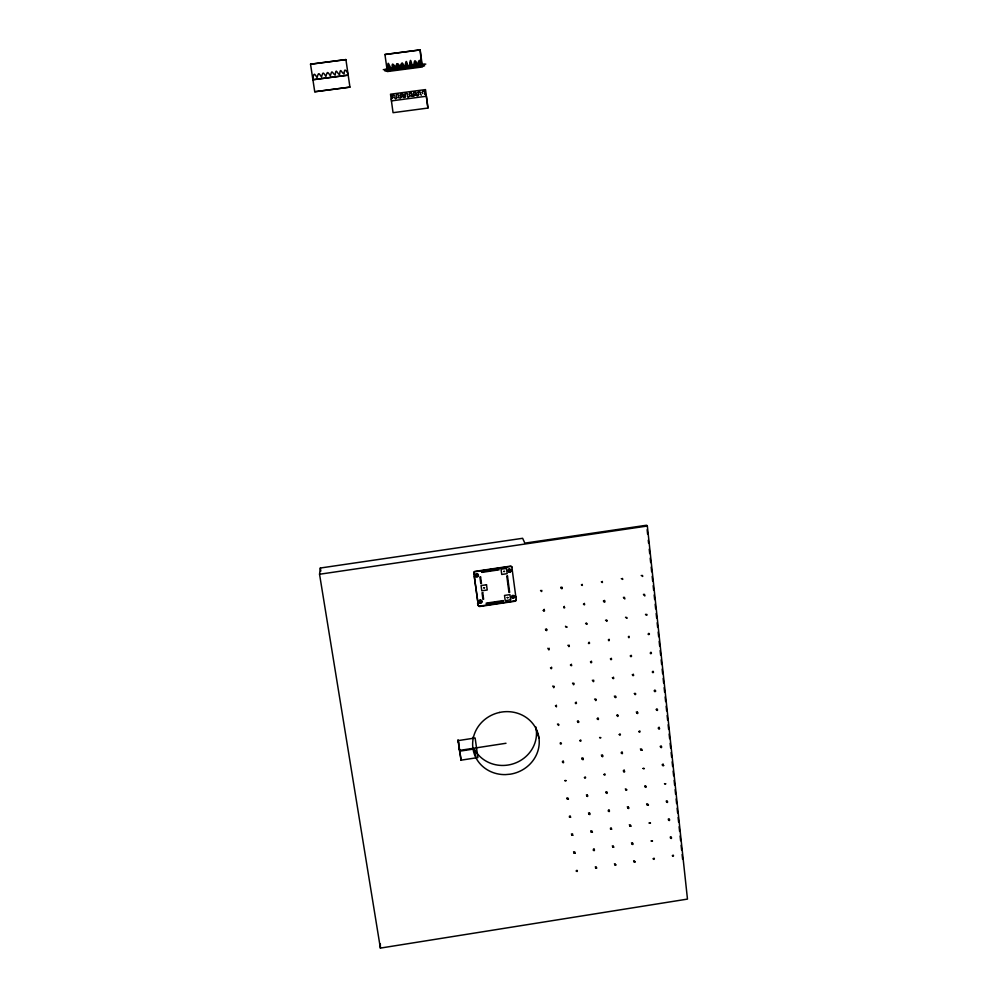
<?xml version="1.0" encoding="UTF-8"?>
<svg xmlns="http://www.w3.org/2000/svg" width="998" height="998" viewBox="0 0 998 998"><rect width="100%" height="100%" fill="white"/><g stroke="black" fill="none" stroke-linecap="round" stroke-linejoin="round"><path stroke-width="1.5" d="M398.526 96.744L398.913 97.954L400.348 97.966M402.88 96.606L403.03 95.222M407.409 94.249L407.458 96.619M411.65 95.01L412.324 96.295M411.762 94.124L411.376 92.901L409.941 92.901M415.954 92.515L416.054 95.209M420.358 94.311L420.532 92.527M420.719 61.19L420.645 63.261L421.593 63.872M424.749 93.276L424.923 94.311M424.861 92.402L424.487 91.18L423.439 91.092M481.535 600.971C481.323 600.933 480.213 603.166 477.83 601.994L474.349 576.682C479.04 576.021 477.618 575.572 477.007 574.062M477.83 601.994L474.25 576.295L477.343 576.395L477.817 574.337M477.381 576.295C477.506 574.823 478.217 576.47 476.582 576.345C478.504 576.32 476.533 574.262 477.768 574.524C477.73 579.826 475.298 572.253 477.78 575.671M477.755 575.834C476.533 575.447 473.913 576.707 473.776 572.902A1.372 1.335 -16.6 0 1 474.961 571.38L510.352 566.153A1.372 1.322 -21 0 1 511.874 567.263L516.216 599.736A1.372 1.31 -20.1 0 1 515.03 601.245L479.826 606.485A1.372 1.31 -16.2 0 1 478.291 605.387C476.096 601.782 479.576 602.181 480.724 600.796C481.909 604.289 481.66 599.199 479.539 600.833M478.291 605.387C475.559 601.083 485.377 602.53 480.001 601.906C482.271 600.833 479.789 603.578 480.624 602.393M481.123 601.445C480.475 596.891 478.791 606.572 481.672 601.332M481.186 602.33L479.901 602.443L479.551 601.095M509.516 571.754C511.013 569.484 510.851 570.956 509.017 571.367C507.595 568.536 511.887 570.706 512.348 570.145M510.452 569.758C507.246 567.825 509.08 574.361 510.914 570.931M510.377 571.617L508.768 570.893L509.966 570.058L510.128 571.243L509.442 571.38L510.178 569.995M513.621 596.742C510.964 595.619 514.906 597.528 513.733 597.091M477.431 575.147C475.422 575.771 476.695 575.185 477.643 575.559M481.198 602.019L481.572 601.345M553.977 686.187C552.356 689.007 555.661 687.198 552.655 686.1M571.505 664.219L571.006 664.83M572.503 683.143C575.871 684.241 571.929 686.1 573.825 683.181M592.325 680.249C595.619 681.172 591.889 682.956 593.66 680.162M611.263 658.256C609.154 661.2 613.82 658.618 610.364 658.855M613.471 677.155C611.412 680.05 615.991 677.891 612.335 677.679M631.11 655.262C629.077 658.356 633.892 655.424 630.212 655.848M633.243 674.149C631.173 677.218 636.013 674.673 632.221 674.748M650.933 652.193C648.999 655.312 653.503 652.617 650.334 652.879M653.004 671.205C651.058 674.174 655.599 671.716 652.343 671.829M508.556 570.644C511.313 568.698 508.019 571.068 510.215 570.557M475.846 574.386L476.707 575.197M477.481 575.01L476.358 575.335M480.737 602.493L480.05 601.407M481.36 601.881L481.111 601.27M510.178 571.355C508.755 572.652 508.793 568.174 510.178 570.369C507.62 571.405 510.789 571.916 510.589 570.345M512.448 596.729L512.91 598.151L514.344 597.153M512.386 596.904L512.872 597.827L513.77 597.415M479.639 601.844C479.576 600.247 480.799 604.164 479.863 601.931M480.125 602.38L479.651 601.582L481.086 601.058M508.83 571.068L508.868 570.083M549.162 648.263L548.9 649.923L547.827 648.288M419.909 62.163L420.994 64.521L425.797 64.097M556.348 705.162L556.46 706.846L555.449 705.686M569.159 645.195C567.238 648.189 571.48 645.531 567.825 645.332M576.145 702.081C573.576 704.763 578.628 703.178 575.434 702.692M589.119 642.188C586.737 644.833 591.465 642.974 588.77 642.724M384.941 54.503L420.17 49.9L384.941 54.503L387.336 71.557L422.466 66.953L420.17 49.9M393.561 65.619C392.351 69.049 399.375 68.238 397.291 65.257M319.547 574.249L320.333 568.024L522.628 538.296L524.848 543.137L646.654 525.222L647.34 526.021L687.472 899.098L380.388 948.1L319.547 574.249L647.34 526.021M406.735 63.884C407.745 66.654 401.371 68.263 402.344 64.458M385.003 71.033L424.574 65.843M389.158 66.192C387.848 69.373 394.871 69.074 392.913 65.868M394.135 97.367L393.873 95.209L391.89 95.534M398.501 96.794L398.664 95.808M415.517 62.737C414.257 65.968 421.144 65.631 419.26 62.412M411.787 94.074L411.712 95.733M416.016 94.423L416.154 93.5M424.724 93.338L424.899 92.34M387.112 70.072L422.229 65.481M477.543 574.836L476.582 575.784L476.533 574.636M388.035 67.527L387.274 68.438M392.351 98.278L391.204 99.201M396.655 98.041L396.705 97.38M400.51 94.548L400.46 95.222M400.46 94.835L400.872 97.704M404.814 94.311L405.986 93.338M409.267 93.4L409.804 95.696M409.766 96.307L409.829 95.646M409.854 95.97L408.269 96.968M413.634 92.826L413.571 93.488M422.379 91.666L422.416 92.727M563.371 761.037L562.385 761.437M609.042 639.244C609.691 639.356 609.017 642.101 608.343 639.805M595.906 699.124C594.272 702.031 598.114 699.76 594.583 699.087M628.952 636.237C629.239 636.287 629.364 639.094 628.303 636.811M615.629 696.167C613.196 698.101 617.887 697.839 615.304 696.579M648.825 633.306C646.704 636.138 651.619 633.418 648.301 633.892M655.05 690.105L654.214 690.641M479.29 601.307L479.514 602.068M391.403 100.91L426.358 96.245L427.905 108.058L393.05 112.687L390.505 94.211L425.51 89.595L427.942 108.021M479.527 601.482L478.242 602.53M510.415 570.981L510.751 570.457M513.671 597.291L515.592 596.654L514.12 596.342M541.802 590.392C541.178 589.993 542.663 593.161 540.542 590.454M562.011 587.323L560.689 587.335M582.171 584.329C582.957 586.949 581.173 584.092 581.41 584.828M602.281 581.397C602.006 580.936 603.216 583.942 601.345 581.784M622.39 578.403C623.538 580.574 621.754 578.516 621.292 578.678M642.475 575.422C643.199 577.904 642.001 575.135 641.215 575.484M582.982 758.006L581.709 758.081M572.565 833.829L571.367 834.016M602.53 755.049L601.307 755.124M622.103 751.968L621.292 752.442M477.356 574.723L476.832 574.985M476.221 575.596L475.734 574.399A1.509 1.46 -16.7 0 1 478.366 575.048A1.509 1.46 -16.7 0 1 476.533 576.881A1.509 1.46 -16.7 0 1 475.834 574.449L477.044 574.199M480.624 600.409L479.726 600.709L479.988 600.097M570.245 815.927L569.371 816.239M574.786 851.868L573.563 851.781M591.901 830.86L590.666 830.885M594.072 848.836L593.386 849.186M641.602 749.011L640.354 748.974M611.225 827.829L610.389 828.215M661.1 746.005L660.202 746.379M481.211 601.919L480.961 602.493M426.146 94.635L424.948 94.261M546.679 629.239L545.444 629.251M586.724 623.288C588.146 625.559 585.065 623.613 586.475 623.525M606.759 620.232C605.561 622.977 608.892 619.808 605.537 620.232M623.388 597.315C624.698 597.952 625.496 600.16 624.212 598.089M643.411 594.321C644.957 594.983 645.232 597.203 644.334 595.058M578.341 721.092L577.318 721.255M646.642 614.294C647.652 614.681 646.554 616.327 645.494 614.306M508.593 570.083L510.053 569.721M512.336 596.667L513.995 596.729L512.722 595.918L512.049 597.178L513.371 597.553L512.261 597.228M589.618 812.946L588.496 812.958M609.042 809.865L608.356 810.226M613.308 845.855L612.261 845.967M630.462 824.909L629.301 824.822M391.902 95.471L391.815 96.756M396.668 97.991L395.557 98.677M400.497 94.61L402.818 94.299M418.362 95.396L418.461 94.111M626.657 617.35C628.104 619.446 625.796 617.525 625.509 617.238M598.002 718.136L597.315 718.385M617.675 715.117C619.346 715.279 616.602 717.999 617.587 715.217M637.373 712.061L636.237 712.061M628.378 806.895L627.255 806.908M647.714 803.864L646.592 803.889M632.507 842.873L631.46 842.886M668.997 818.871L668.223 819.146M567.887 797.889L566.864 797.951M656.958 709.104L656.21 709.341M596.193 866.738L595.282 866.888M666.938 800.957L666.19 801.107M670.905 836.835L670.232 837.072M512.436 596.53L513.409 596.293M508.606 569.384L509.704 570.058M624.374 598.126L624.548 597.315M644.396 595.145L644.558 594.321M587.261 794.957L586.387 794.957M615.292 863.806L614.431 863.819M396.518 94.71L396.194 96.182M405.275 97.068L403.891 97.542M413.758 92.639L414.731 92.19M418.125 92.066L419.098 91.616M413.758 96.145L414.095 94.685M509.18 570.145L509.205 569.11M550.497 667.787C551.333 669.633 551.956 668.311 551.57 667.175M591.041 661.799C590.167 664.443 593.561 661.025 590.429 661.836M654.813 690.491C653.266 692.849 657.482 690.903 654.838 690.628M606.709 791.925L605.798 791.888M626.083 788.944L625.309 788.956M634.479 860.775L633.618 860.787M564.095 606.996C566.165 608.219 562.198 608.568 564.369 606.36M635.065 693.535C634.466 696.429 637.41 692.812 634.241 693.498M480.225 601.283L479.689 601.657M645.419 785.962L644.72 785.937M475.859 575.834L476.108 574.436L476.782 574.823M514.232 596.779L515.879 597.228L515.779 596.38M578.029 721.467C576.432 723.513 580.848 721.841 577.917 721.392M396.505 94.773L397.977 94.523L398.639 95.459M409.617 93.039L410.353 92.764M413.783 96.095L412.299 96.344M418.15 95.521L416.079 95.147M566.328 626.582C568.511 627.38 565.392 627.829 565.504 626.233M586.487 623.376L585.601 623.351M571.031 664.868C573.176 666.29 569.846 665.529 570.469 664.818M615.18 696.629L614.331 696.13M590.866 661.874L591.39 661.15M558.369 724.448C557.57 726.943 560.539 723.999 557.445 724.074M560.726 743.098C559.192 745.456 563.496 742.961 560.177 743.011M401.184 94.062L402.606 94.111M423.04 91.18L423.876 91.018M395.969 98.54L394.148 97.717M417.838 95.646L416.416 95.596M617.3 715.366L616.652 715.179M515.33 596.355L513.995 596.492M480.001 602.817L479.265 601.719L479.389 602.355M459.679 750.396L505.998 743.273M459.579 751.195L474.25 748.949A32.934 30.876 -15.9 0 0 514.419 763.408A32.934 30.876 -15.9 0 0 535.776 726.868M461.076 760.164L477.892 757.582L475.135 737.996L458.269 740.591L461.076 760.164L459.192 748.488M478.179 605A1.372 1.31 -16.2 0 0 479.714 606.11L514.893 600.871A1.372 1.31 -20.1 0 0 516.078 599.361L516.216 599.736M476.009 576.245L474.362 576.021L473.888 573.251A1.385 1.335 -16.6 0 1 475.06 571.729L510.477 566.502A1.372 1.322 -21 0 1 512.011 567.613L511.874 567.263M481.822 571.642L481.735 570.981L484.566 570.569M488.808 569.933L491.64 569.521M494.472 569.097L498.713 568.473M481.947 571.692L498.963 569.172L499.05 569.833L482.046 572.353L481.735 570.981M512.323 570.694L510.764 570.32M310.528 64.209L345.919 59.593L310.528 64.209L314.744 91.754L349.936 87.125L345.919 59.593M383.282 69.673L386.987 69.186M384.779 69.635L424.337 64.446M384.879 70.371L424.437 65.182M314.744 91.754L349.936 87.125M414.706 92.24L415.48 92.215M392.838 95.134L393.861 95.272M408.693 96.893L407.683 96.744M421.568 63.947L420.108 50.062M476.894 576.295L476.445 576.27M419.484 91.641L420.495 92.577M421.406 95.184L420.383 94.249M403.916 97.492L402.967 96.881M508.656 570.594L509.017 571.205M658.243 727.929L659.117 727.18M543.386 610.265L544.222 609.304M623.301 770.768L624.212 769.932M662.148 764.705L663.146 764.019M583.431 604.164C586.55 604.089 582.645 606.148 584.466 603.353M407.009 93.488L407.384 94.311M603.353 601.021L604.551 600.422M402.83 94.249L403.017 94.885M312.698 78.243C314.108 73.291 313.971 72.667 317.077 77.595C318.612 72.293 318.512 72.455 321.493 77.021C323.028 71.719 322.928 71.868 325.909 76.434C327.444 71.145 327.344 71.295 330.326 75.86C332.234 69.112 331.623 72.38 335.141 75.199C336.126 67.353 336.613 72.954 339.545 74.625C340.543 66.779 341.017 72.367 343.961 74.039C344.547 67.303 345.745 70.484 347.953 73.478M405.45 96.606L404.826 94.261M405.325 95.895L404.851 94.585M400.572 95.608L401.084 97.18M396.206 96.132L396.693 97.43M409.33 94.398L409.716 95.259M422.453 92.664L422.803 93.587M417.95 92.527L418.436 94.161M410.465 63.523C412.099 66.479 406.997 67.153 406.76 65.032M536.263 729.6L539.007 738.208M475.659 575.572L475.796 576.133M391.727 96.319L392.339 98.34M413.596 93.438L414.17 95.122M420.694 61.265C417.825 57.073 418.137 69.311 416.328 62.163C413.085 57.011 415.33 68.238 411.8 64.084C409.292 53.618 410.902 69.274 407.621 65.244C405.313 55.876 406.361 66.916 403.703 66.13C402.107 59.78 401.358 64.533 399.649 66.754C398.402 62.363 396.081 62.649 396.069 67.215C394.085 65.943 391.565 60.741 392.226 67.477C390.193 71.132 387.324 56.362 388.022 67.602M473.015 737.198L473.227 738.295M474.25 748.949L475.996 757.869M458.182 740.441L458.668 743.348M320.333 568.024L320.832 571.093M457.945 739.83L458.444 743.298M458.569 744.171L459.404 750.009M647.141 529.701L647.615 534.192M648.263 540.168L648.588 543.162M649.224 549.137L649.71 553.616M650.197 558.107L650.671 562.585M651.17 567.126L651.669 571.767M652.168 576.395L652.667 581.036M653.166 585.676L653.665 590.305M654.164 594.945L654.663 599.586M655.162 604.214L655.661 608.855M656.16 613.496L656.659 618.124M657.158 622.764L657.657 627.405M658.156 632.046L658.655 636.674M659.154 641.315L659.653 645.955M660.152 650.584L660.651 655.224M661.15 659.865L661.649 664.493M662.148 669.134L662.647 673.775M663.146 678.403L663.645 683.044M664.144 687.684L664.643 692.325M665.142 696.953L665.641 701.594M666.14 706.235L666.639 710.863M667.138 715.504L667.637 720.144M668.136 724.773L668.635 729.413M669.134 734.054L669.633 738.682M670.132 743.323L670.631 747.964M671.13 752.592L671.629 757.233M672.128 761.873L672.627 766.514M673.126 771.142L673.625 775.783M674.124 780.424L674.623 785.052M675.122 789.692L675.621 794.333M676.12 798.961L676.619 803.602M677.118 808.243L677.617 812.871M678.116 817.512L678.615 822.152M679.114 826.793L679.613 831.421M680.112 836.062L680.611 840.703M681.11 845.331L681.609 849.972M682.121 854.612L682.62 859.241M380.313 943.721L380.388 948.1M415.118 62.824A2.345 2.246 79.5 0 1 413.359 66.155A2.345 2.246 79.5 0 1 410.914 63.261M410.228 62.974A1.722 1.647 79.3 0 1 410.053 62.487M401.945 64.546A2.345 2.246 78.2 0 1 400.186 67.889A2.345 2.246 78.2 0 1 397.74 64.982M397.054 64.708A1.722 1.647 78 0 1 396.88 64.209M388.671 66.317A2.32 2.221 76.8 0 1 387.037 69.586M484.504 587.76L483.781 587.785L484.504 587.76M504.477 571.417L503.753 571.467L504.477 571.417M507.932 597.615L507.221 597.615L507.932 597.615M543.386 610.626C545.17 612.685 544.534 608.281 543.386 610.626M545.831 630C547.453 632.133 547.029 627.779 545.844 629.938M561.15 588.109C562.435 590.292 562.909 586.088 561.175 587.984M562.548 762.223C564.12 764.243 563.833 760.089 562.56 762.173M564.88 780.636L566.19 780.661L564.88 780.586M567.188 798.936L568.486 799.024L567.213 798.824M569.484 817.125L570.794 817.137L569.496 817.063M571.767 835.189L573.077 835.214L571.779 835.139M574.037 853.153L575.335 853.165L574.05 853.09M576.295 870.992C578.042 872.838 577.38 868.796 576.295 870.992M579.913 740.666C581.734 742.574 580.948 738.408 579.913 740.666M582.196 759.191C583.855 761.175 583.468 756.933 582.196 759.191M584.466 777.604C585.926 779.663 585.976 775.396 584.466 777.604M586.712 795.905C588.333 797.901 587.897 793.722 586.712 795.905M588.945 814.081C590.779 815.94 589.968 811.848 588.945 814.081M591.165 832.145L592.463 832.22L591.19 832.033M593.373 850.109C594.683 852.205 594.958 847.926 593.373 850.109M597.378 718.997C598.962 721.018 598.763 716.739 597.378 718.997M595.569 867.948L596.866 867.961L595.581 867.886M599.611 737.634L600.921 737.722L599.623 737.522M603.815 601.594C605.374 603.715 605.287 599.349 603.827 601.532M601.819 756.16C603.241 758.218 603.279 754.039 601.831 756.097M604.027 774.573C605.674 776.531 605.275 772.327 604.027 774.573M606.21 792.861C607.869 794.807 607.445 790.628 606.21 792.861M608.381 811.05C609.89 813.033 609.741 808.867 608.381 811.05M610.539 829.113L611.836 829.126L610.551 829.051M612.685 847.065L613.982 847.077L612.697 847.003M614.818 864.904L616.115 864.917L614.843 864.792M619.271 734.615C620.956 736.561 620.544 732.382 619.271 734.553M621.417 753.141C622.977 755.174 622.715 750.908 621.417 753.141M623.563 771.541C625.135 773.525 624.898 769.321 623.563 771.541M625.684 789.83L626.981 789.855L625.696 789.78M627.792 808.006C629.476 809.927 629.027 805.773 627.792 808.006M629.888 826.07L631.185 826.095L629.9 826.02M631.984 844.021C633.742 845.855 633.094 841.838 631.984 844.021M636.799 712.959C638.296 715.017 638.171 710.751 636.811 712.896M634.054 861.86L635.339 861.885L634.054 861.81M638.907 731.596C640.317 733.68 640.504 729.363 638.907 731.596M640.99 750.109L642.288 750.197L641.015 749.997M643.074 768.522L644.359 768.597L643.086 768.398M645.132 786.811C646.704 788.794 646.43 784.615 645.132 786.811M647.178 804.987L648.475 804.999L647.191 804.924M649.211 823.038L650.509 823.063L649.224 822.988M651.245 840.99L652.53 841.015L651.245 840.94M656.484 709.94C658.268 711.861 657.52 707.669 656.484 709.94M653.253 858.829C654.651 860.825 654.775 856.671 653.253 858.829M658.518 728.577C660.077 730.586 659.765 726.469 658.53 728.515M660.539 747.09C661.961 749.124 662.136 744.907 660.551 747.04M662.56 765.491L663.857 765.516L662.56 765.441M664.556 783.779L665.853 783.804L664.581 783.667M666.539 801.955C668.211 803.877 667.724 799.735 666.539 801.955M668.523 820.019C670.02 821.978 669.995 817.774 668.523 820.019M670.481 837.958C672.028 839.904 671.791 835.8 670.481 837.958M672.427 855.797C674.024 857.694 673.638 853.614 672.44 855.748M510.739 570.694L512.136 570.469L510.751 570.656M499.437 712.46L497.079 713.071A33.47 31.325 -15.9 0 0 472.902 748.213A33.47 31.325 -15.9 0 0 505.475 774.61L510.203 774.199A33.47 31.325 -15.9 0 0 538.982 738.046A33.47 31.325 -15.9 0 0 501.769 712.036L499.412 712.472M503.142 600.621L486.226 603.141L486.313 603.79L503.229 601.27L503.142 600.621M510.627 599.835L505.213 600.646L504.526 595.432L509.941 594.621L510.627 599.835M506.485 568.398L501.046 569.209L501.745 574.461L507.171 573.663L506.485 568.398M480.587 576.931L479.901 577.031L480.799 583.593L481.473 583.493L480.587 576.931M507.483 575.958L506.797 576.058L508.955 592.438L509.641 592.338L507.483 575.958M486.5 584.766L481.061 585.564L481.784 590.804L487.211 590.005L486.5 584.766M482.72 592.675L482.046 592.775L482.932 599.299L483.618 599.199L482.72 592.675M348.19 75.112L312.885 79.74L348.202 75.174M509.192 572.066A1.509 1.46 -20.8 0 0 510.988 570.182A1.509 1.46 -20.8 0 0 508.456 569.646A1.509 1.46 -20.8 0 0 509.192 572.066M512.635 598.251A1.509 1.447 -20 0 0 514.419 596.38A1.509 1.447 -20 0 0 511.899 595.856A1.509 1.447 -20 0 0 512.635 598.251M480.113 603.079A1.509 1.447 -16.4 0 0 481.947 601.258A1.509 1.447 -16.4 0 0 479.427 600.671A1.509 1.447 -16.4 0 0 480.113 603.079"/></g></svg>
